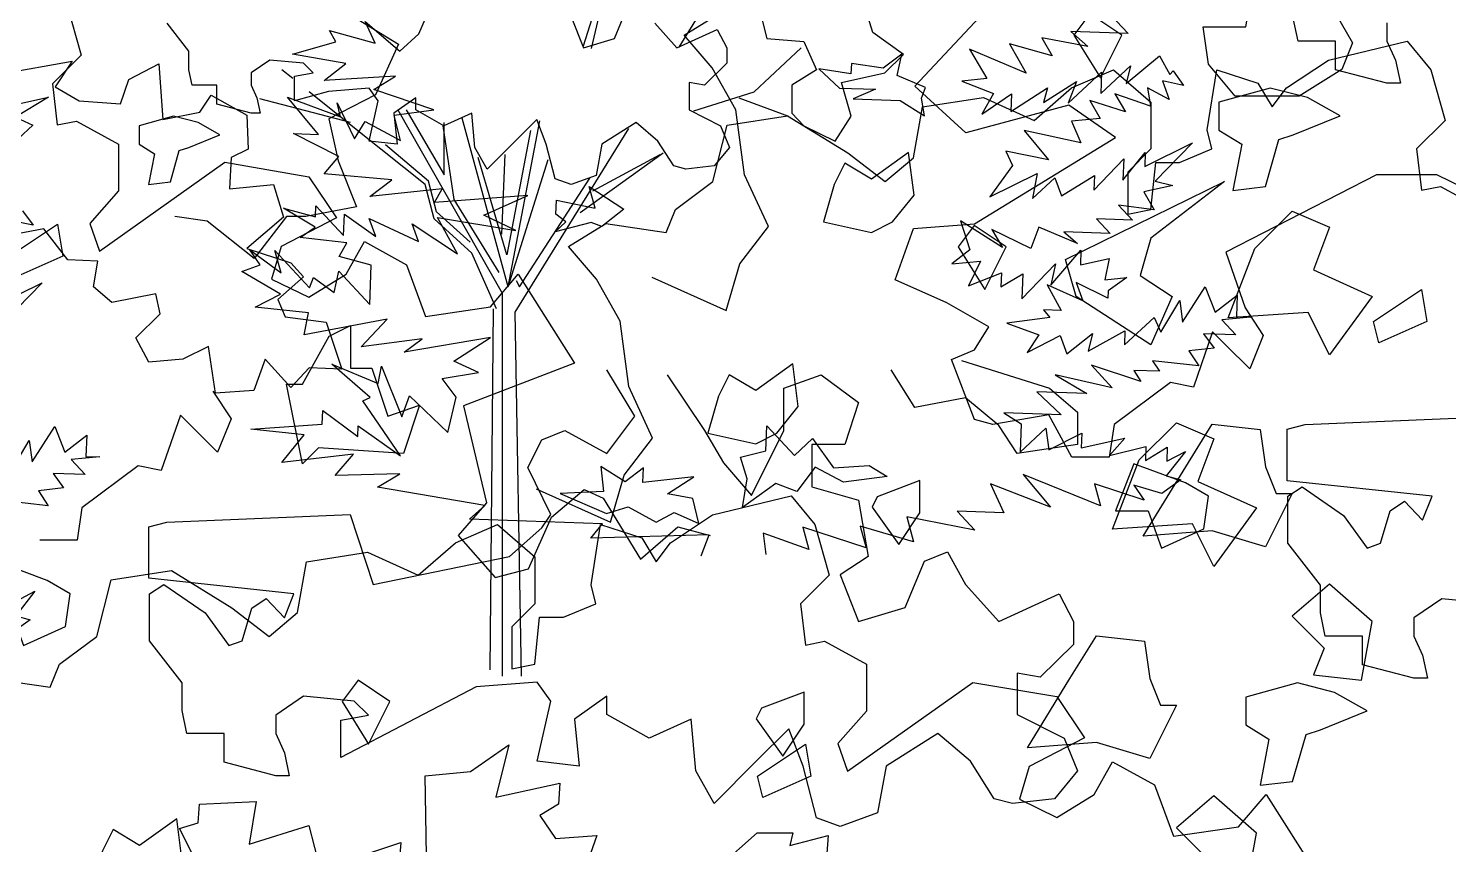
# Model space of a CAD drawing. Header units: inches. Extents: x 11.9 to 85.3, y 21.1 to 37.4.
# Drawn here: x 67.0041 to 67.4779, y 22.2419 to 22.5142 of the extents above; entities that cross this region are included whole.
import ezdxf

# ---------------------------------------------------------------- set-up
doc = ezdxf.new("R2010")
doc.units = ezdxf.units.IN
doc.header["$MEASUREMENT"] = 0
doc.layers.add('CAY', color=94, linetype='Continuous')
doc.layers.add('CAY-3', color=61, linetype='Continuous')

# ---------------------------------------------------------------- blocks, each defined once
blk = doc.blocks.new('A$C76451831')
at = {"layer": 'CAY'}
for p, q in [((1479.9, 1929.8), (1538.3, 1944)), ((1538.3, 1944), (1555.9, 1922.7)), ((1288.9, 1909.2), (1320.1, 1922.7)), ((1320.1, 1922.7), (1347.8, 1898.6)), ((1389.7, 1877.9), (1396.8, 1922.7)), ((1396.8, 1922.7), (1427.4, 1912.7)), ((1448.6, 1909.2), (1479.9, 1929.8)), ((1555.9, 1922.7), (1566.6, 1885)), ((1427.4, 1912.7), (1438, 1895)), ((1178, 1895), (1223.4, 1902.1)), ((1223.4, 1902.1), (1261.1, 1885)), ((1261.1, 1885), (1288.9, 1909.2)), ((1438, 1895), (1448.6, 1909.2)), ((1171.5, 1857.3), (1178, 1895)), ((1347.8, 1898.6), (1347.8, 1863.8)), ((1022.3, 1839.6), (1033, 1881.5)), ((1033, 1881.5), (1077.8, 1888.5)), ((1077.8, 1888.5), (1122.6, 1860.8)), ((1566.6, 1885), (1545.3, 1863.8)), ((1393.2, 1863.8), (1389.7, 1877.9)), ((1122.6, 1860.8), (1150.3, 1839.6)), ((1347.8, 1863.8), (1330.7, 1846.6)), ((1369, 1853.7), (1393.2, 1863.8)), ((1545.3, 1863.8), (1548.9, 1833.1)), ((1150.3, 1839.6), (1171.5, 1857.3)), ((1347.8, 1818.9), (1351.4, 1853.7)), ((1351.4, 1853.7), (1369, 1853.7)), ((994.6, 1818.9), (1022.3, 1839.6)), ((1330.7, 1846.6), (1330.7, 1815.4)), ((1548.9, 1833.1), (1563, 1836)), ((1563, 1836), (1594.3, 1818.9)), ((987.6, 1801.8), (994.6, 1818.9)), ((1330.7, 1815.4), (1347.8, 1818.9)), ((915, 1791.2), (942.7, 1808.3)), ((942.7, 1808.3), (987.6, 1801.8)), ((935.7, 1767), (915, 1791.2)), ((953.4, 1735.8), (935.7, 1767)), ((959.8, 1687.4), (953.4, 1735.8)), ((977.5, 1649), (959.8, 1687.4)), ((956.3, 1621.3), (977.5, 1649)), ((2740.3, 1657), (2750.9, 1619.3)), ((3199.2, 1634.2), (3226.9, 1651.3)), ((3219.8, 1610), (3199.2, 1634.2)), ((946.3, 1586.5), (956.3, 1621.3)), ((2750.9, 1619.3), (2729.7, 1598.1)), ((890.9, 1611.3), (946.3, 1586.5)), ((3237.5, 1578.7), (3219.8, 1610)), ((2729.7, 1598.1), (2733.2, 1567.4)), ((3244, 1530.4), (3237.5, 1578.7)), ((2733.2, 1567.4), (2747.4, 1570.3)), ((2747.4, 1570.3), (2778.6, 1553.2)), ((2778.6, 1553.2), (2778.6, 1518.4)), ((2764.5, 1473.6), (2857.6, 1539.7)), ((2857.6, 1539.7), (2920.1, 1529)), ((2920.1, 1529), (2940.8, 1498.4)), ((3261.7, 1492), (3244, 1530.4)), ((2778.6, 1518.4), (2757.4, 1494.2)), ((2757.4, 1494.2), (2764.5, 1473.6)), ((2940.8, 1498.4), (2899.5, 1477.1)), ((3240.4, 1464.3), (3261.7, 1492)), ((2947.9, 1456.5), (2961.4, 1480.7)), ((2961.4, 1480.7), (2992.7, 1463.6)), ((2899.5, 1477.1), (2892.4, 1452.9)), ((2992.7, 1463.6), (3006.8, 1425.2)), ((3230.4, 1429.5), (3240.4, 1464.3)), ((2892.4, 1452.9), (2920.1, 1439.4)), ((2920.1, 1439.4), (2947.9, 1456.5)), ((3055.2, 1432.3), (3075.8, 1456.5)), ((3075.8, 1456.5), (3117.7, 1390.4)), ((3175, 1454.3), (3230.4, 1429.5)), ((3006.8, 1425.2), (3055.2, 1432.3)), ((3117.7, 1390.4), (3035.1, 1358.6)), ((3035.1, 1358.6), (3052.2, 1286.6)), ((3052.2, 1286.6), (3031, 1262.4)), ((2278.7, 602.9), (2379.6, 765.8)), ((2207.6, 603.7), (2240.9, 709.9)), ((2213.4, 601.8), (2228.7, 665.9)), ((2334.4, 569.5), (2369.4, 602.2)), ((1991.5, 579.5), (1983.4, 586)), ((2034.5, 546.7), (1966.9, 564.4)), ((2041.2, 539.6), (2003.7, 569.7)), ((2289.6, 555.4), (2334.4, 569.5)), ((2323, 565.2), (2360, 551.4)), ((2147.3, 419.7), (2069.9, 556)), ((2075.8, 556.2), (2104.1, 507.8)), ((2151.6, 424.8), (2117.3, 549.9)), ((2089.9, 500.7), (2041.2, 539.6)), ((2102.9, 544.4), (2111.2, 489.7)), ((2104.1, 507.8), (2104.1, 546.7)), ((2168.2, 540.8), (2150.5, 448.4)), ((2151.6, 424.8), (2175, 548.1)), ((2156.8, 405.9), (2241.3, 542.4)), ((2092.3, 503.1), (2060.4, 530.2)), ((2150.5, 448.4), (2129.2, 520.8)), ((2146.9, 463.7), (2149.3, 523.1)), ((2151.6, 424.8), (2181.2, 519.2)), ((2205.1, 479.9), (2266.8, 524.3)), ((2214.5, 496), (2264.5, 523.1)), ((2096.6, 475.1), (2089.9, 500.7)), ((2098.2, 480.3), (2092.3, 503.1)), ((2159.9, 424.8), (2212.2, 505.4)), ((2111.2, 489.7), (2144.6, 435.4)), ((2124.5, 449.6), (2096.6, 475.1)), ((2123.3, 457.8), (2098.2, 480.3)), ((2143, 408.3), (2124.5, 449.6)), ((2157.5, 429.5), (2159.9, 424.8)), ((2147.3, 135.4), (2147.3, 419.7)), ((5187.1, 388.1), (5198.4, 414.5)), ((2138.3, 140.1), (2140.6, 408.3)), ((2161.5, 135.4), (2156.8, 405.9)), ((5701.4, 401.9), (5714.1, 388.3)), ((5154.7, 381.1), (5147.1, 397.2)), ((5147.1, 397.2), (5173, 375)), ((5093.2, 372.8), (5125.3, 382.1)), ((5120.6, 390.5), (5154.7, 381.1)), ((5125.3, 382.1), (5120.6, 390.5)), ((5171.9, 380.3), (5154.8, 342.6)), ((5173, 375), (5187.1, 388.1)), ((5625.9, 380.5), (5638.3, 358.8)), ((5657.8, 371.7), (5625.9, 380.5)), ((5650.1, 385.1), (5657.8, 371.7)), ((5684.3, 378.5), (5650.1, 385.1)), ((5714.1, 388.3), (5671.6, 389.8)), ((5671.6, 389.8), (5684.3, 378.5)), ((5132.9, 366), (5093.2, 372.8)), ((5596.3, 376.6), (5609.2, 354.8)), ((5638.3, 358.8), (5596.3, 376.6)), ((5712.8, 351.2), (5737.6, 371.6)), ((5737.6, 371.6), (5745.2, 357.8)), ((5116.6, 353.4), (5132.9, 366)), ((5669.7, 336.4), (5694.5, 359.5)), ((5694, 343.7), (5716, 364.2)), ((5694.5, 359.5), (5694, 343.7)), ((5716, 364.2), (5712.8, 351.2)), ((5745.2, 357.8), (5747.6, 360.4)), ((5747.6, 360.4), (5755.4, 349.7)), ((5169.7, 356.6), (5116.6, 353.4)), ((5153.5, 346.7), (5169.7, 356.6)), ((5609.2, 354.8), (5590.5, 352.7)), ((5590.5, 352.7), (5614.2, 343.7)), ((5651.2, 337), (5675.7, 352.5)), ((5675.7, 352.5), (5669.7, 336.4)), ((5755.4, 349.7), (5739.6, 353)), ((5739.6, 353), (5744.6, 339.2)), ((5112.4, 313.2), (5089.4, 340.8)), ((5089.4, 340.8), (5128.7, 326.2)), ((5154.8, 342.6), (5120.1, 324.9)), ((5198.3, 331.5), (5153.5, 346.7)), ((5614.2, 343.7), (5605.5, 328.2)), ((5605.5, 328.2), (5627.4, 343.3)), ((5626.9, 330.2), (5654.2, 347.8)), ((5627.4, 343.3), (5626.9, 330.2)), ((5654.2, 347.8), (5651.2, 337)), ((5712.1, 329.9), (5685.6, 338.5)), ((5685.6, 338.5), (5693.3, 325.1)), ((5730.8, 334.2), (5704.4, 343.3)), ((5704.4, 343.3), (5712.1, 329.9)), ((5744.6, 339.2), (5728.6, 347.9)), ((5728.6, 347.9), (5730.8, 334.2)), ((5126.4, 336.8), (5139.1, 310)), ((5128.7, 326.2), (5126.4, 336.8)), ((5168.7, 327.6), (5198.3, 331.5)), ((5173.5, 308.8), (5168.7, 327.6)), ((5120.1, 324.9), (5127.1, 293.6)), ((5139.1, 310), (5147.2, 322.9)), ((5147.2, 322.9), (5173.5, 308.8)), ((5693.3, 325.1), (5672, 323.1)), ((5672, 323.1), (5679.1, 307)), ((5093.9, 313.9), (5112.4, 313.2)), ((5127.7, 296.8), (5093.9, 313.9)), ((5636.8, 316.2), (5655.1, 294.3)), ((5679.1, 307), (5636.8, 316.2)), ((5726.5, 289.5), (5762, 306.9)), ((5762, 306.9), (5734.3, 278.4)), ((5116.8, 284), (5127.7, 296.8)), ((5623.2, 300.8), (5628.2, 290.2)), ((5655.1, 294.3), (5623.2, 300.8)), ((5710.3, 279.2), (5726.9, 299.9)), ((5726.9, 299.9), (5726.5, 289.5)), ((5127.1, 293.6), (5140.7, 259.4)), ((5628.2, 290.2), (5611.5, 266.8)), ((5688.7, 271.8), (5710.9, 295)), ((5710.9, 295), (5710.3, 279.2)), ((5167, 279.6), (5116.8, 284)), ((5150.7, 267), (5167, 279.6)), ((5611.5, 266.8), (5646.6, 284.1)), ((5646.6, 284.1), (5643.2, 265.7)), ((5643.2, 265.7), (5659.6, 281)), ((5659.6, 281), (5664.6, 267.6)), ((5664.6, 267.6), (5689.1, 282.7)), ((5689.1, 282.7), (5688.7, 271.8)), ((5747.3, 275.2), (5725.9, 270.5)), ((5734.3, 278.4), (5747.3, 275.2)), ((5204.4, 272.8), (5150.7, 267)), ((5198.6, 262.6), (5204.4, 272.8)), ((5268.1, 267.9), (5198.6, 262.6)), ((5235.4, 253.2), (5268.1, 267.9)), ((5725.9, 270.5), (5733.6, 257.1)), ((5110, 244.4), (5086.5, 258.4)), ((5086.5, 258.4), (5110.3, 252.1)), ((5140.7, 259.4), (5103, 252.3)), ((5110.3, 252.1), (5110.6, 260.2)), ((5110.6, 260.2), (5131.1, 238.2)), ((5131.1, 238.2), (5131.7, 254.1)), ((5131.7, 254.1), (5155.1, 237.4)), ((5733.6, 257.1), (5706.9, 260.7)), ((5706.9, 260.7), (5717.4, 249.5)), ((5029.8, 248.8), (5005.7, 252.3)), ((5064.6, 221), (5029.8, 248.8)), ((5088.8, 252.3), (5064.6, 221)), ((5103, 252.3), (5088.8, 252.3)), ((5098.9, 236.6), (5110, 244.4)), ((5155.1, 237.4), (5150.1, 250.7)), ((5150.1, 250.7), (5186.7, 233.6)), ((5186.7, 233.6), (5182.2, 246.9)), ((5182.2, 246.9), (5215.8, 224.4)), ((5200.9, 251.6), (5259, 241.9)), ((5215.8, 224.4), (5200.9, 251.6)), ((5259, 241.9), (5235.4, 253.2)), ((5620.7, 229.3), (5589.6, 249)), ((5589.6, 249), (5596.6, 227.4)), ((5647.9, 244.2), (5641.9, 228.5)), ((5676.5, 232.3), (5647.9, 244.2)), ((5717.4, 249.5), (5690.7, 250.4)), ((5690.7, 250.4), (5700.8, 239.6)), ((5133.6, 232.7), (5098.9, 236.6)), ((5127.8, 222.5), (5133.6, 232.7)), ((5641.9, 228.5), (5613, 242.7)), ((5613, 242.7), (5620.7, 229.3)), ((5700.8, 239.6), (5666.4, 240.8)), ((5666.4, 240.8), (5676.5, 232.3)), ((5069.2, 216.4), (5061.4, 227.5)), ((5061.4, 227.5), (5084.8, 210.4)), ((5080, 226.9), (5105.7, 199.2)), ((5084.8, 210.4), (5080, 226.9)), ((5151.6, 216.2), (5127.8, 222.5)), ((5596.6, 227.4), (5583.1, 217)), ((5656.8, 201.3), (5679, 227.2)), ((5679, 227.2), (5678.7, 216.4)), ((5055.4, 211.4), (5069.2, 216.4)), ((5084.3, 194.5), (5055.4, 211.4)), ((5124.2, 195.8), (5127.5, 211.6)), ((5127.5, 211.6), (5150.6, 186.8)), ((5150.6, 186.8), (5151.6, 216.2)), ((5583.1, 217), (5604.4, 219)), ((5604.4, 219), (5595.6, 200.7)), ((5635.2, 191.1), (5660.1, 217)), ((5660.1, 217), (5656.8, 201.3)), ((5678.7, 216.4), (5700.1, 221.1)), ((5700.1, 221.1), (5696.9, 205.3)), ((5105.7, 199.2), (5108.7, 206.8)), ((5108.7, 206.8), (5124.2, 195.8)), ((5595.6, 200.7), (5620, 210.3)), ((5620, 210.3), (5619.6, 199.9)), ((5619.6, 199.9), (5635.8, 209.7)), ((5635.8, 209.7), (5635.2, 191.1)), ((5654.1, 201.4), (5664.3, 182.4)), ((5680.4, 189.6), (5654.1, 201.4)), ((5699.1, 191.6), (5675.5, 203.3)), ((5675.5, 203.3), (5680.4, 189.6)), ((5696.9, 205.3), (5713.2, 207)), ((5713.2, 207), (5699.3, 197.1)), ((5065.3, 184.8), (5084.3, 194.5)), ((5699.3, 197.1), (5699.1, 191.6)), ((5754.7, 173.8), (5771.4, 200)), ((5771.4, 200), (5778.9, 181.1)), ((5778.9, 181.1), (5795.2, 193.7)), ((5795.2, 193.7), (5794.7, 177.9)), ((5105.1, 180.6), (5065.3, 184.8)), ((5101.8, 164.4), (5105.1, 180.6)), ((5651.2, 182.9), (5656, 177.3)), ((5664.3, 182.4), (5651.2, 182.9)), ((5738.5, 166.2), (5752.5, 189.8)), ((5752.5, 189.8), (5754.7, 173.8)), ((5163.4, 175.9), (5101.8, 164.4)), ((5144.1, 155.3), (5163.4, 175.9)), ((5656, 177.3), (5624.1, 172.9)), ((5624.1, 172.9), (5647.8, 164.4)), ((5711.5, 156.8), (5733.5, 177.3)), ((5733.5, 177.3), (5738.5, 166.2)), ((5805.1, 177.5), (5783.7, 175.5)), ((5783.7, 175.5), (5794.2, 164.3)), ((5794.7, 177.9), (5805.1, 177.5)), ((5189.6, 161.4), (5144.1, 155.3)), ((5240.4, 162.3), (5176.1, 151.4)), ((5176.1, 151.4), (5189.6, 161.4)), ((5213, 144.7), (5240.4, 162.3)), ((5647.8, 164.4), (5639.2, 151.1)), ((5639.2, 151.1), (5663.7, 163.9)), ((5663.7, 163.9), (5668.6, 150.1)), ((5668.6, 150.1), (5687.7, 165.3)), ((5684.6, 152.2), (5711.8, 167.2)), ((5687.7, 165.3), (5684.6, 152.2)), ((5711.8, 167.2), (5711.5, 156.8)), ((5794.2, 164.3), (5770.2, 165.1)), ((5770.2, 165.1), (5778, 154.4)), ((5778, 154.4), (5759.3, 152.4)), ((5759.3, 152.4), (5766.7, 141.2)), ((5150.9, 117.8), (5122.3, 142.4)), ((5122.3, 142.4), (5156.7, 128.1)), ((5156.7, 128.1), (5159.4, 141.1)), ((5159.4, 141.1), (5174.4, 103.4)), ((5231.3, 136.3), (5213, 144.7)), ((5723.7, 129.6), (5686.9, 141.7)), ((5686.9, 141.7), (5702.2, 124.9)), ((5737.5, 137.3), (5718.5, 137.9)), ((5718.5, 137.9), (5723.7, 129.6)), ((5766.7, 141.2), (5732.4, 145.1)), ((5732.4, 145.1), (5737.5, 137.3)), ((5204.4, 131.8), (5231.3, 136.3)), ((5214.8, 117.9), (5204.4, 131.8)), ((5702.2, 124.9), (5659.9, 134.5)), ((5659.9, 134.5), (5683.5, 120.6)), ((5145.4, 115.3), (5150.9, 117.8)), ((5174.4, 103.4), (5180, 119.1)), ((5180, 119.1), (5208.5, 91.8)), ((5208.5, 91.8), (5214.8, 117.9)), ((5646.4, 121.9), (5664.3, 104.9)), ((5683.5, 120.6), (5646.4, 121.9)), ((5115.3, 97.8), (5115.7, 108.2)), ((5115.7, 108.2), (5141.7, 88.7)), ((5173.4, 74.4), (5145.4, 115.3)), ((5621.8, 106.4), (5634.7, 98.2)), ((5664.3, 104.9), (5621.8, 106.4)), ((5062.2, 94.2), (5115.3, 97.8)), ((5141.7, 88.7), (5142, 96.8)), ((5142, 96.8), (5173.4, 74.4)), ((5634.7, 98.2), (5633.9, 77)), ((5101.9, 90.1), (5062.2, 94.2)), ((5085.3, 69.4), (5101.9, 90.1)), ((5633.9, 77), (5653.1, 94.9)), ((5653.1, 94.9), (5655.3, 78.9)), ((5655.3, 78.9), (5679.7, 91.2)), ((5679.7, 91.2), (5679.3, 80.4)), ((5679.3, 80.4), (5711.8, 87.4)), ((5711.8, 87.4), (5700.4, 74.6)), ((5138.6, 75.7), (5085.3, 69.4)), ((5124.9, 59.8), (5138.6, 75.7)), ((5700.4, 74.6), (5727.4, 81.4)), ((5727.4, 81.4), (5727.1, 71)), ((5727.1, 71), (5743.3, 80.8)), ((5756.7, 77.6), (5742.5, 59.6)), ((5743.3, 80.8), (5742.9, 70.4)), ((5742.9, 70.4), (5756.7, 77.6)), ((5172.9, 60.9), (5124.9, 59.8)), ((5156.3, 51), (5172.9, 60.9)), ((5656.5, 36.3), (5611.8, 53.7)), ((5611.8, 53.7), (5621.9, 32)), ((5693.7, 37.2), (5636.1, 60.6)), ((5636.1, 60.6), (5656.5, 36.3)), ((5726, 41.5), (5689.3, 53.7)), ((5689.3, 53.7), (5693.7, 37.2)), ((5753.3, 56.5), (5739.3, 46.5)), ((5742.5, 59.6), (5753.3, 56.5)), ((5236, 37.4), (5156.3, 51)), ((5739.3, 46.5), (5718.3, 52.7)), ((5718.3, 52.7), (5726, 41.5)), ((5224.8, 27.3), (5236, 37.4)), ((5621.9, 32), (5587.1, 33.3)), ((5587.1, 33.3), (5600.2, 19.2)), ((5323.5, 23.9), (5224.8, 27.3)), ((5314.9, 13.3), (5323.5, 23.9)), ((5472.5, 21.4), (5476.9, 4.9)), ((5519.5, 6.1), (5472.5, 21.4)), ((5515.1, 22.2), (5519.5, 6.1)), ((5554.6, 10.4), (5515.1, 22.2)), ((5600.2, 19.2), (5549.8, 29.1)), ((5549.8, 29.1), (5554.6, 10.4)), ((5402.9, 15.7), (5314.9, 13.3)), ((5396.9, 0), (5402.9, 15.7)), ((5476.9, 4.9), (5442.9, 17)), ((5442.9, 17), (5445, 1))]:
    blk.add_line(p, q, dxfattribs=at)
for points in [[(1240.2, 1791.1), (1216.4, 1806.9), (1204.5, 1791.1), (1224.3, 1759.4)], [(1537.1, 1751.5), (1548.9, 1759.4), (1552.9, 1735.6), (1517.3, 1719.8), (1513.3, 1735.6)], [(1085.8, 1672.3), (1081.8, 1704), (1054.1, 1684.2), (1034.3, 1696), (1026.4, 1680.2), (1018.5, 1652.5), (1054.1, 1644.6), (1069.9, 1652.5)], [(1339.1, 1632.7), (1366.8, 1660.4), (1394.5, 1648.5), (1382.7, 1616.8), (1426.2, 1597), (1394.5, 1553.5), (1378.7, 1585.2), (1319.3, 1581.2)], [(3524.3, 1634.1), (3500.5, 1649.9), (3488.6, 1634.1), (3508.4, 1602.4)], [(3369.9, 1515.3), (3365.9, 1547), (3338.2, 1527.2), (3318.4, 1539), (3310.5, 1523.2), (3302.6, 1495.5), (3338.2, 1487.6), (3354, 1495.5)], [(1287.7, 1470.3), (1307.5, 1502), (1343.1, 1498), (1347, 1470.3), (1355, 1450.5), (1366.8, 1450.5), (1347, 1410.9), (1307.5, 1422.8), (1256, 1418.8)], [(3623.3, 1475.7), (3651, 1503.4), (3678.7, 1491.5), (3666.8, 1459.8), (3710.3, 1440), (3678.7, 1396.5), (3662.8, 1428.1), (3603.5, 1424.2)], [(2721.4, 1485.8), (2733.3, 1493.7), (2737.3, 1469.9), (2701.6, 1454.1), (2697.7, 1469.9)], [(1058.5, 1448.2), (1054.5, 1440.3), (1074.3, 1412.6), (1090.2, 1436.3), (1090.2, 1460.1)], [(2935.2, 1410.5), (2951, 1418.5), (2951, 1386.8), (2966.9, 1386.8), (2978.8, 1351.1), (3002.5, 1359.1), (2990.6, 1323.4), (2927.3, 1327.4), (2915.4, 1315.5), (2903.5, 1374.9), (2915.4, 1374.9)], [(1418.3, 1311.9), (1426.2, 1355.4), (1394.5, 1383.2), (1366.8, 1359.4), (1390.6, 1335.6), (1382.7, 1315.8)], [(3571.8, 1313.3), (3591.6, 1345), (3627.2, 1341), (3631.2, 1313.3), (3639.1, 1293.5), (3651, 1293.5), (3631.2, 1253.9), (3591.6, 1265.8), (3540.1, 1261.8)], [(3342.6, 1291.2), (3338.7, 1283.3), (3358.5, 1255.6), (3374.3, 1279.3), (3374.3, 1303.1)], [(3702.4, 1154.9), (3710.3, 1198.4), (3678.7, 1226.2), (3651, 1202.4), (3674.7, 1178.6), (3666.8, 1158.8)], [(2392.2, 660), (2385.5, 671.4), (2369.4, 671.4), (2369.4, 643.8), (2352.9, 632), (2336.8, 636.8), (2343.9, 609.2), (2371.4, 606.9), (2380.8, 586), (2362.3, 574.6), (2362.3, 553.8), (2371.4, 544.4), (2394.6, 533), (2406.4, 551.4), (2399.3, 576.6), (2431.5, 583.7), (2445.3, 597.4), (2422.5, 613.6), (2415.4, 636.8), (2389.8, 630.1)], [(5560.6, 340.2), (5563.6, 348.2), (5542.6, 357.1), (5545.9, 372.9), (5532, 362.5), (5508.5, 366), (5508.2, 358.3), (5484.4, 361.9), (5499.7, 347.7), (5526.4, 346.8), (5509.9, 339.7), (5544.7, 338.5), (5562.9, 327)], [(5288.9, 254), (5289.3, 264.4), (5318.1, 258.4), (5313.6, 274.5), (5339.3, 257.7), (5323, 244.7), (5315, 247.7), (5288.4, 240.9), (5296.4, 248.3)], [(1809, 206.5), (1770.6, 220.7), (1757.1, 185.9), (1781.3, 185.9), (1791.3, 158.2), (1822.5, 172.3), (1826.1, 196.5)], [(5431.1, 57.3), (5426.2, 73.3), (5445, 78.1), (5445.6, 96.7), (5466.2, 74.6), (5479.7, 87.3), (5495.3, 65.5), (5521.6, 67.3), (5535, 59.1), (5502.6, 54.8), (5481.7, 65.9), (5467.9, 47.8), (5452.3, 53.8), (5427.7, 36.1)], [(5395.1, 24.1), (5390.7, 42.8), (5371.8, 46.2), (5391.3, 58.7), (5353.5, 54.6), (5353.9, 65.4), (5340.4, 55), (5322.2, 66.5), (5324.3, 47.9), (5292.1, 46.3), (5326.4, 31.5), (5342.5, 36.4), (5363.4, 25.2), (5376.8, 32.4)]]:
    blk.add_lwpolyline(points, close=True, dxfattribs=at)
for points in [[(636.5, 1337.8), (625.9, 1358.9), (639.7, 1363.1), (640.7, 1376.8), (682.9, 1378.9), (677.6, 1347.3), (721.9, 1361), (730.4, 1328.3), (790.5, 1348.3), (788.4, 1324.1)], [(809.5, 1338.8), (808.4, 1397.9), (842.2, 1401.1), (870.6, 1421.1), (861.1, 1382.1), (908.6, 1392.6), (907.6, 1376.8), (893.8, 1368.4), (905.4, 1351.5), (936, 1353.6), (923.4, 1317.7)], [(1026.7, 1330.4), (1055.2, 1355.7), (1081.6, 1355.7), (1079.5, 1346.2), (1107.9, 1353.6), (1102.7, 1284)], [(1769.3, 556.7), (1810, 565.7), (1785.4, 550.7), (1798.4, 544.8), (1787.6, 534.8)], [(1790.7, 481.2), (1798.5, 470.5), (1782.7, 473.7)], [(1769.7, 410.3), (1805.2, 427.6), (1777.4, 399.1)], [(1781.7, 287), (1795.6, 310.5), (1797.8, 294.6), (1814.6, 320.8), (1822.1, 301.9), (1838.4, 314.5), (1837.8, 298.6), (1848.2, 298.3), (1826.8, 296.3), (1837.3, 285.1), (1813.3, 285.9), (1821.1, 275.2), (1802.5, 273.1), (1809.8, 262), (1775.5, 265.9)], [(1786, 191.2), (1799.9, 198.4), (1785.6, 180.3), (1796.4, 177.2), (1782.5, 167.3)], [(2198.4, 625.4), (2207.5, 602.2), (2230.7, 609.2), (2240.1, 632)], [(2260.5, 620.6), (2277, 602.2), (2306.9, 615.9), (2314, 602.2), (2314, 590.8), (2297.5, 574.6), (2286.1, 576.6), (2286.1, 556.2), (2309.3, 544.4), (2316, 528.2), (2304.6, 514.5), (2283.7, 512.1), (2274.7, 514.5), (2262.9, 533), (2246.8, 546.7), (2221.2, 530.6), (2216.9, 507.4), (2198.4, 500.7), (2186.6, 505), (2179.9, 530.6), (2172.9, 549.1), (2156.8, 533), (2135.9, 512.1), (2126.9, 528.2), (2124.5, 553.8), (2103.7, 544.4), (2082.9, 556.2), (2082.9, 565.2), (2066.7, 553.8), (2069.1, 530.6), (2048.3, 533), (2054.9, 562.8), (2048.3, 572.3), (2018, 569.9), (1992.8, 562.8), (1992.8, 581.3), (2006.6, 583.7), (1999.5, 590.8), (1974.4, 593.1), (1960.6, 583.7), (1960.6, 574.6), (1964.9, 565.2), (1967.3, 553.8), (1960.6, 553.8), (1935.1, 560.5), (1935.1, 574.6), (1916.6, 574.6), (1914.2, 586), (1914.2, 599.8), (1898.1, 620.6)]]:
    blk.add_lwpolyline(points, dxfattribs=at)
at = {"layer": 'CAY-3'}
for p, q in [((3100.6, 1276), (3124.7, 1296.6)), ((3124.7, 1296.6), (3138.9, 1290.1)), ((3138.9, 1290.1), (3166.6, 1244.7)), ((3220.2, 1277.6), (3278.5, 1291.8)), ((3278.5, 1291.8), (3296.2, 1270.6)), ((3188.9, 1257), (3220.2, 1277.6)), ((3029.1, 1257), (3060.4, 1270.6)), ((3060.4, 1270.6), (3088.1, 1246.4)), ((3083.5, 1237.6), (3100.6, 1276)), ((3130, 1225.7), (3137, 1270.6)), ((3137, 1270.6), (3167.7, 1260.5)), ((3166.6, 1244.7), (3194.3, 1268.9)), ((3194.3, 1268.9), (3218.5, 1262.4)), ((3296.2, 1270.6), (3306.9, 1232.8)), ((3001.4, 1232.8), (3029.1, 1257)), ((3031, 1262.4), (3058.7, 1231.2)), ((3167.7, 1260.5), (3178.3, 1242.8)), ((3178.3, 1242.8), (3188.9, 1257)), ((2918.3, 1242.8), (2963.7, 1249.9)), ((2963.7, 1249.9), (3001.4, 1232.8)), ((3088.1, 1246.4), (3088.1, 1211.6)), ((2773.2, 1229.3), (2818.1, 1236.4)), ((2818.1, 1236.4), (2862.9, 1208.6)), ((2911.8, 1205.1), (2918.3, 1242.8)), ((3058.7, 1231.2), (3083.5, 1237.6)), ((2762.6, 1187.4), (2773.2, 1229.3)), ((3133.5, 1211.6), (3130, 1225.7)), ((3306.9, 1232.8), (3285.6, 1211.6)), ((2862.9, 1208.6), (2890.6, 1187.4)), ((2890.6, 1187.4), (2911.8, 1205.1)), ((3088.1, 1211.6), (3071, 1194.5)), ((3109.3, 1201.6), (3133.5, 1211.6)), ((3285.6, 1211.6), (3289.2, 1180.9)), ((3071, 1194.5), (3071, 1163.2)), ((3088.1, 1166.8), (3091.6, 1201.6)), ((3091.6, 1201.6), (3109.3, 1201.6)), ((2734.9, 1166.8), (2762.6, 1187.4)), ((3289.2, 1180.9), (3303.3, 1183.9)), ((3303.3, 1183.9), (3334.6, 1166.8)), ((2727.8, 1149.6), (2734.9, 1166.8)), ((3071, 1163.2), (3088.1, 1166.8)), ((3334.6, 1166.8), (3334.6, 1131.9)), ((2683, 1156.1), (2727.8, 1149.6)), ((3320.4, 1087.1), (3413.6, 1153.2)), ((3413.6, 1153.2), (3476.1, 1142.6)), ((3476.1, 1142.6), (3496.7, 1111.9)), ((3334.6, 1131.9), (3313.3, 1107.8)), ((3496.7, 1111.9), (3455.4, 1090.7)), ((3313.3, 1107.8), (3320.4, 1087.1)), ((3455.4, 1090.7), (3448.4, 1066.5)), ((3503.8, 1070), (3517.3, 1094.2)), ((3517.3, 1094.2), (3548.6, 1077.1)), ((3548.6, 1077.1), (3562.7, 1038.8)), ((3448.4, 1066.5), (3476.1, 1052.9)), ((3476.1, 1052.9), (3503.8, 1070)), ((3611.1, 1045.8), (3631.7, 1070)), ((3631.7, 1070), (3673.6, 1003.9)), ((3562.7, 1038.8), (3611.1, 1045.8)), ((2453.9, 573.9), (2509.3, 632.9)), ((2491.6, 539.1), (2453.9, 573.9)), ((2568.3, 559.8), (2491.6, 539.1)), ((2603, 535.6), (2568.3, 559.8)), ((2498.1, 471.6), (2603, 535.6)), ((2797, 507.9), (2685, 450.4)), ((2841.8, 507.9), (2797, 507.9)), ((2876.6, 490.8), (2841.8, 507.9)), ((2439.1, 429.8), (2452.7, 468.1)), ((2452.7, 468.1), (2498.1, 471.6)), ((2685, 450.4), (2699.2, 409.1)), ((2477.5, 412.7), (2439.1, 429.8)), ((5086.7, 432.5), (5171.9, 380.3)), ((2508.7, 395), (2477.5, 412.7)), ((2699.2, 409.1), (2712.7, 388.5)), ((2498.1, 377.9), (2508.7, 395)), ((2675.1, 391.3), (2660.8, 350.1)), ((2685, 381.4), (2675.1, 391.3)), ((5840.5, 382.5), (5836.9, 399.6)), ((5906.5, 396.1), (5906.5, 382.5)), ((2702.7, 363.7), (2685, 381.4)), ((2712.7, 388.5), (2702.7, 363.7)), ((5868.2, 382.5), (5840.5, 382.5)), ((5868.2, 361.3), (5868.2, 382.5)), ((5906.5, 382.5), (5913, 368.4)), ((2481, 370.8), (2498.1, 377.9)), ((2498.1, 326), (2481, 370.8)), ((2488.6, 369.9), (2554, 349.3)), ((2245.7, 328.6), (2225, 362.9)), ((2269.8, 359.3), (2297.6, 318)), ((2356.5, 349.3), (2384.2, 359.3)), ((2384.2, 359.3), (2411.9, 338.7)), ((2453.8, 335.1), (2436.1, 362.9)), ((5906.5, 351.3), (5868.2, 361.3)), ((5913, 368.4), (5916.5, 351.3)), ((2356.5, 318), (2356.5, 349.3)), ((2554, 349.3), (2574.7, 331.6)), ((2643.7, 353.7), (2601.9, 322.4)), ((2660.8, 350.1), (2643.7, 353.7)), ((5916.5, 351.3), (5906.5, 351.3)), ((1932.1, 347.2), (1945.6, 326.5)), ((2411.9, 338.7), (2401.9, 307.4)), ((2491.5, 342.2), (2453.8, 335.1)), ((2516.3, 321.6), (2491.5, 342.2)), ((1908, 329.4), (1893.8, 288.2)), ((1917.9, 319.4), (1908, 329.4)), ((2225, 300.9), (2245.7, 328.6)), ((2553.5, 329.5), (2511.7, 322.4)), ((2570.6, 298.2), (2553.5, 329.5)), ((2574.7, 331.6), (2574.7, 307.4)), ((2744, 322.4), (2880.2, 328)), ((1935.6, 301.8), (1917.9, 319.4)), ((1945.6, 326.5), (1935.6, 301.8)), ((2176.7, 310.9), (2193.8, 318)), ((2193.8, 318), (2225, 300.9)), ((2297.6, 318), (2311.7, 293.8)), ((2332.3, 269.7), (2356.5, 318)), ((2511.7, 322.4), (2498.1, 326)), ((2529.9, 300.9), (2516.3, 321.6)), ((2601.9, 322.4), (2598.3, 298.2)), ((2730.4, 318.9), (2744, 322.4)), ((2730.4, 280.5), (2730.4, 318.9)), ((2166.1, 290.3), (2176.7, 310.9)), ((2377.2, 307.4), (2377.2, 276.1)), ((2401.9, 307.4), (2377.2, 307.4)), ((2574.7, 307.4), (2529.9, 300.9)), ((2598.3, 298.2), (2570.6, 298.2)), ((1876.7, 291.7), (1834.8, 260.5)), ((1893.8, 288.2), (1876.7, 291.7)), ((2183.2, 255.5), (2166.1, 290.3)), ((2311.7, 293.8), (2332.3, 269.7)), ((2377.2, 276.1), (2411.9, 266.1)), ((2838.3, 269), (2730.4, 280.5)), ((2731, 269), (2741.6, 276)), ((2741.6, 276), (2772.3, 254.8)), ((2411.9, 266.1), (2419, 224.2)), ((2731, 234.2), (2731, 269)), ((2807.1, 258.3), (2817.7, 265.4)), ((2817.7, 265.4), (2831.2, 251.3)), ((2831.2, 251.3), (2838.3, 269)), ((1834.8, 260.5), (1831.3, 236.3)), ((1898, 249.9), (2034.2, 255.5)), ((2034.2, 255.5), (2051.3, 203.6)), ((2176.7, 245.5), (2183.2, 255.5)), ((2772.3, 254.8), (2790, 230.6)), ((2800, 234.2), (2807.1, 258.3)), ((1884.4, 246.4), (1898, 249.9)), ((1884.4, 208.1), (1884.4, 246.4)), ((2152.5, 224.2), (2176.7, 245.5)), ((1831.3, 236.3), (1803.5, 236.3)), ((2755.2, 202.9), (2731, 234.2)), ((2790, 230.6), (2800, 234.2)), ((2051.3, 203.6), (2152.5, 224.2)), ((2419, 224.2), (2398.4, 210.7)), ((2460.9, 220.7), (2478, 227.8)), ((2478, 227.8), (2491.5, 203.6)), ((2446.7, 186.5), (2460.9, 220.7)), ((1992.3, 196.5), (1884.4, 208.1)), ((1885, 196.5), (1895.6, 203.6)), ((1895.6, 203.6), (1926.3, 182.3)), ((2398.4, 210.7), (2411.9, 175.9)), ((2491.5, 203.6), (2516.3, 175.9)), ((2755.2, 182.3), (2755.2, 202.9)), ((1885, 161.7), (1885, 196.5)), ((1961.1, 185.9), (1971.7, 193)), ((1971.7, 193), (1985.3, 178.8)), ((1985.3, 178.8), (1992.3, 196.5)), ((2516.3, 175.9), (2561.1, 196.5)), ((2561.1, 196.5), (2571.7, 175.9)), ((2845.4, 192.9), (2824.7, 178.7)), ((2883.1, 189.3), (2845.4, 192.9)), ((1926.3, 182.3), (1944, 158.2)), ((1954, 161.7), (1961.1, 185.9)), ((2411.9, 175.9), (2446.7, 186.5)), ((2758.7, 165.1), (2755.2, 182.3)), ((2571.7, 175.9), (2571.7, 158.8)), ((2824.7, 178.7), (2824.7, 165.1)), ((1909.2, 130.4), (1885, 161.7)), ((1944, 158.2), (1954, 161.7)), ((2571.7, 158.8), (2547, 134.6)), ((2786.4, 165.1), (2758.7, 165.1)), ((2786.4, 143.9), (2786.4, 165.1)), ((2824.7, 165.1), (2831.2, 151)), ((2831.2, 151), (2834.8, 133.9)), ((2529.9, 137.5), (2529.9, 106.9)), ((2547, 134.6), (2529.9, 137.5)), ((2824.7, 133.9), (2786.4, 143.9)), ((1909.2, 109.8), (1909.2, 130.4)), ((2127.7, 127.5), (2027.1, 75)), ((2173.1, 131), (2127.7, 127.5)), ((2183.2, 116.9), (2173.1, 131)), ((2834.8, 133.9), (2824.7, 133.9)), ((1999.4, 120.4), (1978.8, 106.3)), ((2037.1, 116.9), (1999.4, 120.4)), ((2047.8, 106.3), (2037.1, 116.9)), ((2173.1, 72.1), (2183.2, 116.9)), ((2225, 120.4), (2200.9, 103.3)), ((2225, 106.9), (2225, 120.4)), ((1912.7, 92.7), (1909.2, 109.8)), ((1978.8, 106.3), (1978.8, 92.7)), ((2027.1, 102.7), (2047.8, 106.3)), ((2256.3, 89.2), (2225, 106.9)), ((2529.9, 106.9), (2564.7, 89.2)), ((2027.1, 75), (2027.1, 102.7)), ((2200.9, 103.3), (2204.4, 68.5)), ((2287.5, 103.3), (2256.3, 89.2)), ((2291.1, 65), (2287.5, 103.3)), ((2360.1, 96.2), (2335.9, 72.1)), ((2370.7, 68.5), (2360.1, 96.2)), ((1940.4, 92.7), (1912.7, 92.7)), ((1940.4, 71.5), (1940.4, 92.7)), ((1978.8, 92.7), (1985.3, 78.5)), ((2470.9, 92.7), (2432.6, 68.5)), ((2495.1, 72.1), (2470.9, 92.7)), ((2564.7, 89.2), (2574.7, 65)), ((1985.3, 78.5), (1988.8, 61.4)), ((1978.8, 61.4), (1940.4, 71.5)), ((2204.4, 68.5), (2173.1, 72.1)), ((2304.6, 40.8), (2291.1, 65)), ((2335.9, 72.1), (2304.6, 40.8)), ((2380.7, 30.2), (2370.7, 68.5)), ((2432.6, 68.5), (2426.1, 33.7)), ((2512.8, 44.3), (2495.1, 72.1)), ((2574.7, 65), (2557.6, 44.3)), ((1988.8, 61.4), (1978.8, 61.4)), ((2526.3, 40.8), (2512.8, 44.3)), ((2557.6, 44.3), (2526.3, 40.8)), ((2426.1, 33.7), (2398.4, 23.7)), ((2398.4, 23.7), (2380.7, 30.2))]:
    blk.add_line(p, q, dxfattribs=at)
for points in [[(2980.4, 1138.9), (2956.7, 1154.8), (2944.8, 1138.9), (2964.6, 1107.2)], [(3277.4, 1099.3), (3289.2, 1107.2), (3293.2, 1083.5), (3257.6, 1067.6), (3253.6, 1083.5)], [(2826, 1020.1), (2822.1, 1051.8), (2794.4, 1032), (2774.6, 1043.9), (2766.7, 1028), (2758.7, 1000.3), (2794.4, 992.4), (2810.2, 1000.3)], [(2739.4, 633.6), (2763.2, 633.6), (2779, 605.9), (2771.1, 586.1), (2739.4, 566.3), (2691.9, 566.3), (2672.1, 590.1), (2668.1, 617.8), (2699.8, 617.8), (2703.8, 641.6), (2711.7, 669.3), (2743.4, 649.5)], [(1921.3, 546.7), (1902.8, 551.4), (1877.3, 544.4), (1877.3, 530.6), (1888.7, 523.5), (1884.3, 500.7), (1900.5, 502.7), (1907.1, 525.9), (1914.2, 528.2), (1937.4, 537.7)], [(2573.8, 417.4), (2565.9, 445.1), (2684, 503), (2629.2, 460.9), (2621.3, 433.2), (2645.1, 417.4), (2629.2, 381.7)], [(5847.5, 340.7), (5819.8, 347.7), (5781.5, 337.1), (5781.5, 316.5), (5798.6, 305.9), (5792.1, 271.6), (5816.3, 274.6), (5826.3, 309.4), (5836.9, 312.9), (5871.7, 327.1)], [(2654.9, 279), (2616.6, 293.2), (2603, 258.3), (2627.2, 258.3), (2637.2, 230.6), (2668.5, 244.8), (2672, 269)], [(2765.8, 123.3), (2738.1, 130.3), (2699.7, 119.7), (2699.7, 99.1), (2716.8, 88.5), (2710.4, 54.3), (2734.5, 57.2), (2744.6, 92), (2755.2, 95.5), (2790, 109.7)]]:
    blk.add_lwpolyline(points, close=True, dxfattribs=at)
blk.add_lwpolyline([(4876.6, 358.2), (4929.4, 367.7), (4916.7, 348.7), (4934.6, 338.2), (4965.2, 336), (4971.6, 354), (4993.7, 365.6), (4996.9, 324.4), (5024.3, 329.7), (5032.7, 342.4), (5059.1, 327.6), (5060.2, 302.3), (5047.5, 296), (5046.4, 272.8), (5079.1, 275.9), (5086.5, 251.7), (5059.1, 228.5), (5091.8, 217.9), (5101.3, 207.4), (5082.3, 190.5), (5087.6, 177.8), (5118.2, 173.6), (5129.8, 138.8), (5105.5, 139.9), (5091.8, 125.1), (5072.8, 146.2), (5064.4, 123), (5035.9, 120.9), (5030.6, 155.7), (5011.6, 146.2), (4986.3, 144.1), (4976.8, 162), (4994.8, 179.9), (4991.6, 194.7), (4958.9, 188.4), (4945.2, 200), (4948.4, 219), (4926.2, 220), (4908.3, 243.2), (4870.3, 235.8)], dxfattribs=at)

msp = doc.modelspace()

# ---------------------------------------------------------------- block references
at = {"layer": 'CAY', "xscale": 0.0004489089019145984, "yscale": 0.0004489089019145984, "zscale": 0.0004489089019145984}
for p in [(64.80582, 22.33817), (66.19827, 22.2373), (65.78675, 21.77831), (66.77351, 21.63726)]:
    msp.add_blockref('A$C76451831', p, dxfattribs=at)

doc.saveas('drawing.dxf')
